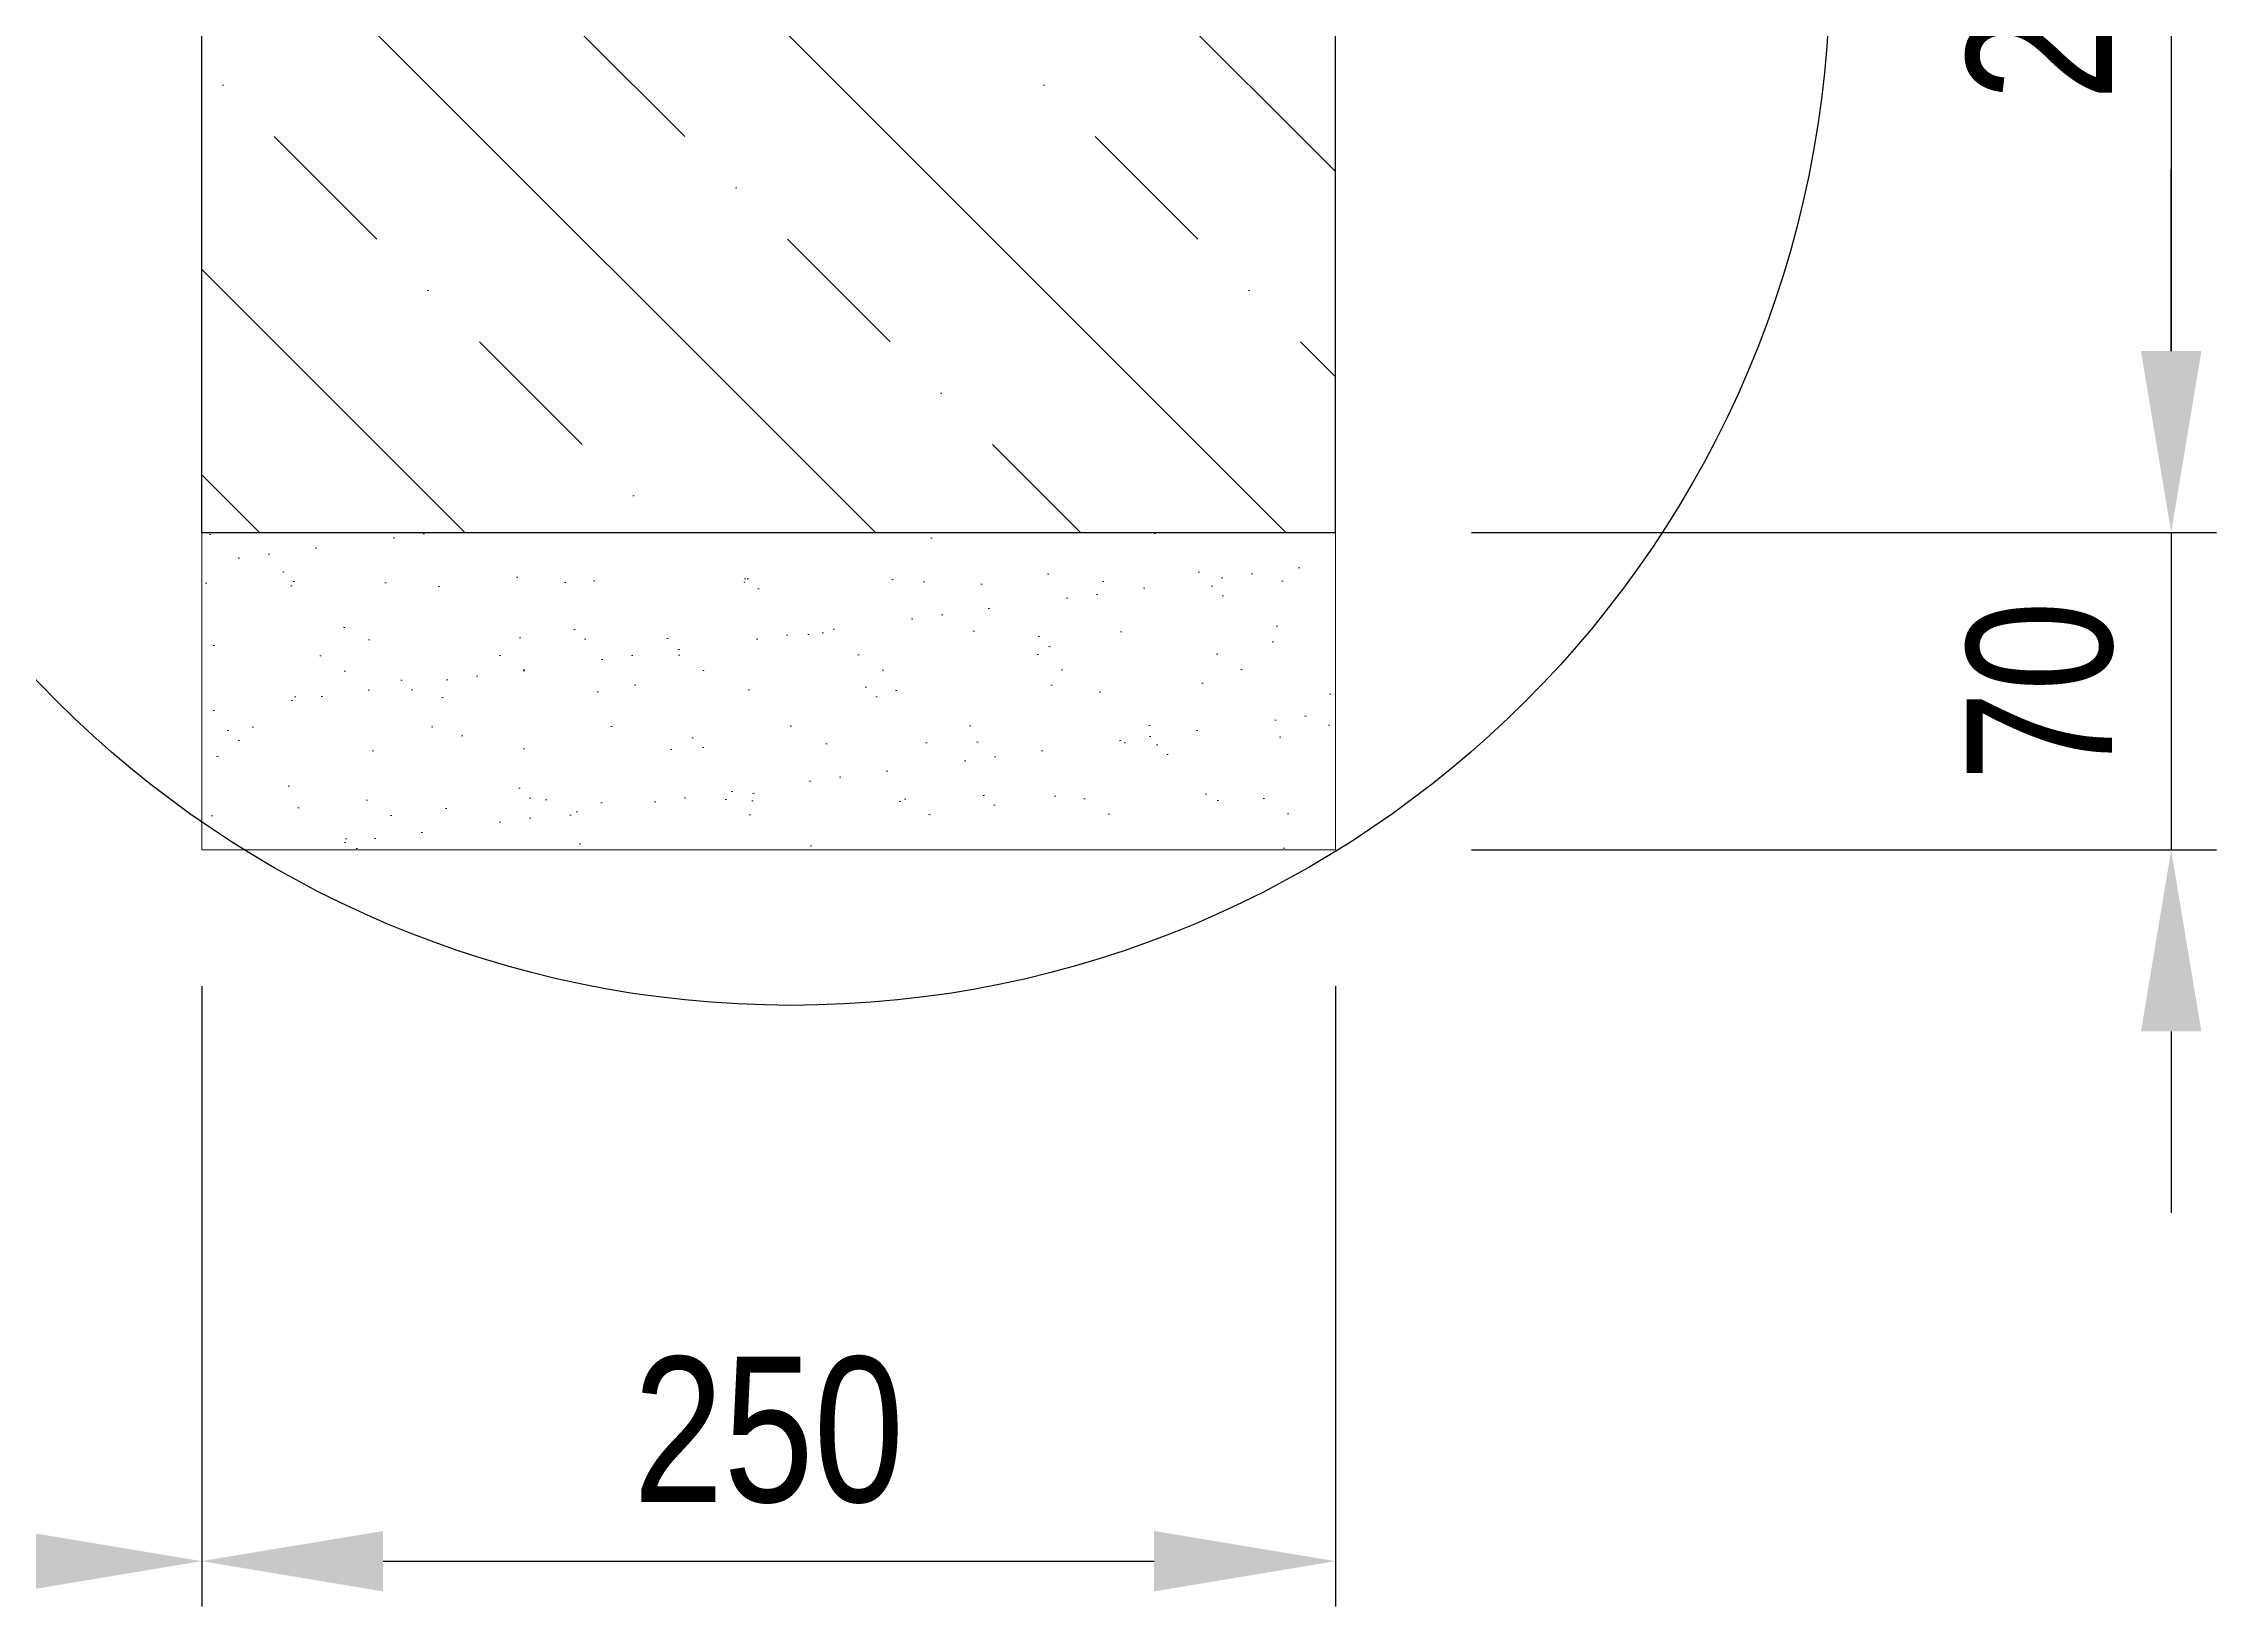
# Model space of a CAD drawing. Header units: millimetres. Extents: x 11004 to 16944, y 3085 to 7285.
# Drawn here: x 14341.5 to 14820.7, y 5073.8 to 5418.4 of the extents above; entities that cross this region are included whole.
import ezdxf

# ---------------------------------------------------------------- set-up
doc = ezdxf.new("R2010")
doc.units = ezdxf.units.MM
doc.header["$LTSCALE"] = 0.3
doc.layers.add('SRAFY', color=251, linetype='Continuous', lineweight=13)
doc.styles.add('SEACAD_Arial', font='arial.ttf', dxfattribs={"width": 0.8})
doc.dimstyles.new('ISO-25', dxfattribs={"dimtxt": 1.6, "dimasz": 2, "dimexe": 0.5, "dimexo": 1.5, "dimtad": 1, "dimdec": 0, "dimtxsty": 'SEACAD_Arial', "dimcen": 2, "dimadec": 0, "dimazin": 0, "dimtfac": 1, "dimtdec": 0, "dimtmove": 0, "dimatfit": 3, "dimfxl": 1, "dimarcsym": 0})

# ---------------------------------------------------------------- blocks, each defined once
blk = doc.blocks.new('*D165')
at = {"color": 0, "lineweight": -2, "transparency": 16777216}
for p, q in [((14705.45, 5560.61), (14820.65, 5560.61)), ((14810.65, 5520.61), (14810.65, 5350.62)), ((14656.41, 5310.62), (14820.65, 5310.62))]:
    blk.add_line(p, q, dxfattribs=at)
at = {"color": 0, "transparency": 16777216}
for points in [[(14803.99, 5520.61), (14817.32, 5520.61), (14810.65, 5560.61)], [(14803.99, 5350.62), (14817.32, 5350.62), (14810.65, 5310.62)]]:
    blk.add_solid(points, dxfattribs=at)
at = {"layer": 'Defpoints', "color": 0, "transparency": 16777216}
for p in [(14675.45, 5560.61), (14626.41, 5310.62), (14810.65, 5310.62)]:
    blk.add_point(p, dxfattribs=at)
at = {"color": 0, "transparency": 16777216, "insert": (14781.81, 5435.62), "char_height": 32, "attachment_point": 5, "rotation": 90, "style": 'SEACAD_Arial'}
blk.add_mtext('250', dxfattribs=at)
blk = doc.blocks.new('*D166')
at = {"color": 0, "lineweight": -2, "transparency": 16777216}
for p, q in [((14810.65, 5350.62), (14810.65, 5390.62)), ((14656.41, 5310.62), (14820.65, 5310.62)), ((14810.65, 5310.62), (14810.65, 5240.62)), ((14656.41, 5240.62), (14820.65, 5240.62)), ((14810.65, 5200.62), (14810.65, 5160.62))]:
    blk.add_line(p, q, dxfattribs=at)
at = {"color": 0, "transparency": 16777216}
for points in [[(14803.99, 5350.62), (14817.32, 5350.62), (14810.65, 5310.62)], [(14803.99, 5200.62), (14817.32, 5200.62), (14810.65, 5240.62)]]:
    blk.add_solid(points, dxfattribs=at)
at = {"layer": 'Defpoints', "color": 0, "transparency": 16777216}
for p in [(14626.41, 5310.62), (14626.41, 5240.62), (14810.65, 5240.62)]:
    blk.add_point(p, dxfattribs=at)
at = {"color": 0, "transparency": 16777216, "insert": (14781.81, 5275.62), "char_height": 32, "attachment_point": 5, "rotation": 90, "style": 'SEACAD_Arial'}
blk.add_mtext('70', dxfattribs=at)
blk = doc.blocks.new('*D168')
at = {"color": 0, "lineweight": -2, "transparency": 16777216}
for p, q in [((14376.43, 5210.62), (14376.43, 5073.82)), ((14626.41, 5210.62), (14626.41, 5073.82)), ((14416.43, 5083.82), (14586.41, 5083.82))]:
    blk.add_line(p, q, dxfattribs=at)
at = {"color": 0, "transparency": 16777216}
for points in [[(14416.43, 5090.48), (14416.43, 5077.15), (14376.43, 5083.82)], [(14586.41, 5090.48), (14586.41, 5077.15), (14626.41, 5083.82)]]:
    blk.add_solid(points, dxfattribs=at)
at = {"layer": 'Defpoints', "color": 0, "transparency": 16777216}
for p in [(14376.43, 5240.62), (14626.41, 5240.62), (14626.41, 5083.82)]:
    blk.add_point(p, dxfattribs=at)
at = {"color": 0, "transparency": 16777216, "insert": (14501.42, 5112.65), "char_height": 32, "attachment_point": 5, "style": 'SEACAD_Arial'}
blk.add_mtext('250', dxfattribs=at)
blk = doc.blocks.new('*D169')
at = {"color": 0, "lineweight": -2, "transparency": 16777216}
for p, q in [((14376.43, 5210.62), (14376.43, 5073.82)), ((13574.41, 5160.05), (13574.41, 5073.82)), ((13614.41, 5083.82), (14336.43, 5083.82))]:
    blk.add_line(p, q, dxfattribs=at)
at = {"color": 0, "transparency": 16777216}
for points in [[(13614.41, 5090.48), (13614.41, 5077.15), (13574.41, 5083.82)], [(14336.43, 5090.48), (14336.43, 5077.15), (14376.43, 5083.82)]]:
    blk.add_solid(points, dxfattribs=at)
at = {"layer": 'Defpoints', "color": 0, "transparency": 16777216}
for p in [(14376.43, 5240.62), (13574.41, 5190.05), (14376.43, 5083.82)]:
    blk.add_point(p, dxfattribs=at)
at = {"color": 0, "transparency": 16777216, "insert": (13975.42, 5112.65), "char_height": 32, "attachment_point": 5, "style": 'SEACAD_Arial'}
blk.add_mtext('802', dxfattribs=at)

msp = doc.modelspace()

# ---------------------------------------------------------------- hatches: boundary and pattern name
at = {"layer": 'SRAFY'}
h = msp.add_hatch(dxfattribs=at)
h.set_pattern_fill('BETON-PROSTY', color=256, scale=0.8, angle=90)
h.set_pattern_definition([(135, (5658.19, 781.864), (-45.25483, -45.25483), []), (135, (5658.19, 827.12), (-67.88225, -22.6274), [32, -16, 0, -16])])
h.paths.add_polyline_path([(14626.39, 5560.61), (14376.4, 5560.61), (14376.41, 5310.63), (14626.42, 5310.62)])
h = msp.add_hatch(dxfattribs=at)
h.set_pattern_fill('AR-SAND', color=256, scale=0.5)
h.set_pattern_definition([(37.5, (6253.852, 781.862), (-0.800016, 24.47066), [0, -19.304, 0, -21.59, 0, -20.6375]), (7.5, (6253.852, 781.862), (22.47616, 35.84126), [0, -10.414, 0, -17.399, 0, -6.6675]), (327.5, (6238.231, 781.862), (39.54962, 0.07186), [0, -6.35, 0, -22.86, 0, -29.845]), (317.5, (6238.23, 781.862), (38.17782, 11.14647), [0, -3.175, 0, -14.986, 0, -17.145])])
h.paths.add_polyline_path([(14376.41, 5310.62), (14626.42, 5310.65), (14626.42, 5240.62), (14376.43, 5240.61)])

# ---------------------------------------------------------------- linework, layer by layer
msp.add_lwpolyline([(14376.41, 5310.62), (14626.43, 5310.62), (14626.43, 5560.61), (14376.39, 5560.61)], close=True)
msp.add_circle((14506.39, 5435.38), 229.01)
at = {"color": 7, "linetype": 'Continuous'}
for centre in [(14376.42, 5260.11), (14376.42, 5260.11), (14626.42, 5260.11), (14626.42, 5260.11)]:
    msp.add_circle(centre, 0.01, dxfattribs=at)
at = {"layer": 'SRAFY'}
for p, q in [((14376.43, 5310.62), (14376.43, 5240.62)), ((14626.41, 5310.62), (14626.41, 5240.62)), ((14376.43, 5240.62), (14626.41, 5240.62))]:
    msp.add_line(p, q, dxfattribs=at)

# ---------------------------------------------------------------- dimensions: what is measured, and where the dimension line sits
for base, p1, p2, override, picture, middle in [((14810.65, 5310.62), (14675.45, 5560.61), (14626.41, 5310.62), {"dimscale": 0}, '*D165', (14781.81, 5435.62)), ((14810.65, 5240.62), (14626.41, 5310.62), (14626.41, 5240.62), {"dimscale": 0, "dimtmove": 1}, '*D166', (14781.81, 5275.62))]:
    dim = msp.add_linear_dim(base=base, p1=p1, p2=p2, angle=90, dimstyle='ISO-25', override=override)
    dim.commit()
    dim.dimension.update_dxf_attribs({"geometry": picture, "text_midpoint": middle})
for base, p1, p2, picture, middle in [((14376.43, 5083.82), (13574.41, 5190.05), (14376.43, 5240.62), '*D169', (13975.42, 5112.65)), ((14626.41, 5083.82), (14376.43, 5240.62), (14626.41, 5240.62), '*D168', (14501.42, 5112.65))]:
    dim = msp.add_linear_dim(base=base, p1=p1, p2=p2, dimstyle='ISO-25', override={"dimscale": 0, "dimtix": 0, "dimtofl": 1, "dimtmove": 0, "dimatfit": 3})
    dim.commit()
    dim.dimension.update_dxf_attribs({"geometry": picture, "text_midpoint": middle})

doc.saveas('drawing.dxf')
